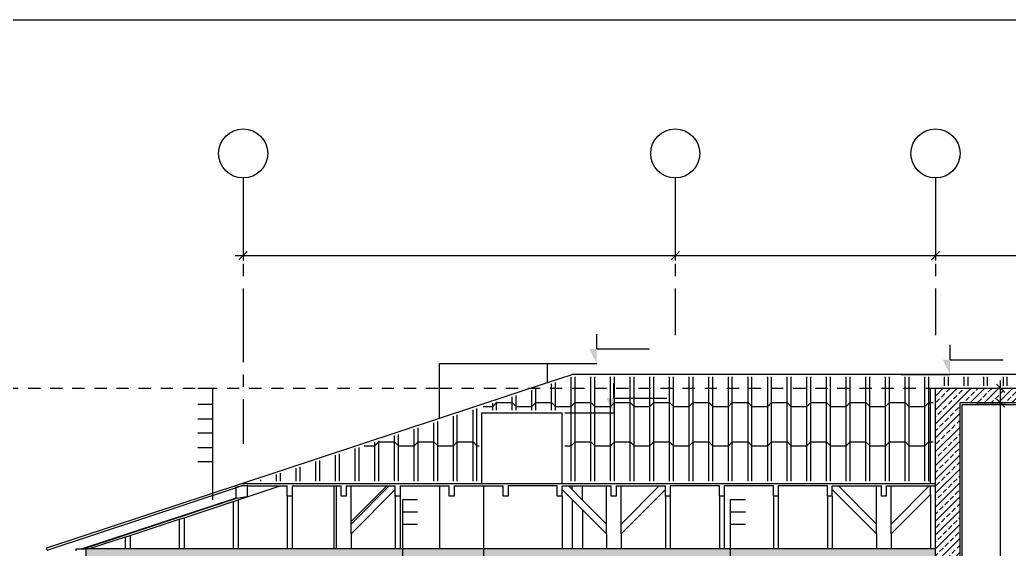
# Model space of a CAD drawing. Header units: metres. Extents: x -220 to 294, y -29 to 18.
# Drawn here: x -7.46 to 2.62, y 12.61 to 18 of the extents above; entities that cross this region are included whole.
import ezdxf

# ---------------------------------------------------------------- set-up
doc = ezdxf.new("R2010")
doc.units = ezdxf.units.M
doc.header["$MEASUREMENT"] = 0
doc.linetypes.add('CENTER2', pattern=[1.125, 0.75, -0.125, 0.125, -0.125])
doc.linetypes.add('DASHED4', pattern=[0.1875, 0.125, -0.0625])
for name, color, linetype in [('Cizgi', 7, 'Continuous'), ('Kesit_Kot', 7, 'Continuous'), ('Olculendirme', 7, 'Continuous'), ('Standart', 7, 'Continuous'), ('Tarama', 7, 'Continuous')]:
    doc.layers.add(name, color=color, linetype=linetype)

msp = doc.modelspace()

# ---------------------------------------------------------------- hatches: boundary and pattern name
at = {"layer": 'Kesit_Kot', "linetype": 'Continuous', "lineweight": -3}
for points in [[(-1.583, 14.5), (-1.658, 14.65), (-1.583, 14.65)], [(2.016, 14.39), (1.941, 14.54), (2.016, 14.54)], [(-1.409, 14), (-1.484, 14.15), (-1.409, 14.15)]]:
    msp.add_hatch(color=216, dxfattribs=at).paths.add_polyline_path(points)
at = {"layer": 'Tarama', "linetype": 'Continuous', "lineweight": -3}
h = msp.add_hatch(dxfattribs=at)
h.set_pattern_fill('ANSI33', color=58, scale=0.4, style=0)
h.paths.add_polyline_path([(2.117, 12.5), (1.867, 12.5), (1.867, 14.25), (2.117, 14.25)])
h = msp.add_hatch(dxfattribs=at)
h.set_pattern_fill('ANSI33', color=58, scale=0.4, style=0)
h.paths.add_polyline_path([(4.317, 14.1), (2.117, 14.1), (2.117, 14.25), (4.317, 14.25)])
h = msp.add_hatch(dxfattribs=at)
h.set_pattern_fill('AR-B88', color=58, scale=0.01, style=0)
h.paths.add_polyline_path([(-6.783, 12.614), (-6.783, 12.5), (1.867, 12.5), (1.867, 12.614)])

# ---------------------------------------------------------------- linework, layer by layer
at = {"layer": 'Cizgi', "color": 18, "linetype": 'Continuous', "lineweight": -3}
msp.add_lwpolyline([(-14.783, 18), (51.417, 18)], dxfattribs=at)
at = {"layer": 'Cizgi', "color": 118, "linetype": 'Continuous', "lineweight": -3}
for points in [[(-3.183, 14.5), (-2.083, 14.5)], [(-3.183, 13.945), (-3.183, 14.5)], [(-2.083, 14.308), (-2.083, 14.5)], [(-2.753, 14), (-1.933, 14)], [(-2.753, 13.28), (-2.753, 14)], [(-1.933, 13.28), (-1.933, 14)], [(-3.183, 13.255), (-3.183, 12.614)], [(-2.733, 12.5), (-2.733, 13.255)], [(-1.934, 13.15), (-1.933, 12.614)]]:
    msp.add_lwpolyline(points, dxfattribs=at)
at = {"layer": 'Cizgi', "color": 98, "linetype": 'Continuous', "lineweight": -3}
for points in [[(-3.183, 13.945), (-2.083, 14.308)], [(-2.083, 14.308), (-1.833, 14.39)], [(5.616, 14.39), (-1.833, 14.39)], [(-5.197, 13.28), (-3.183, 13.945)], [(-5.141, 13.145), (-4.806, 13.255)], [(-4.258, 13.255), (-4.258, 12.614)], [(-4.234, 13.255), (-4.234, 12.614)], [(-4.084, 12.893), (-3.721, 13.255)], [(-4.084, 12.868), (-3.697, 13.255)], [(-4.084, 12.893), (-4.084, 13.255)], [(-4.084, 12.769), (-3.634, 13.219)], [(-1.833, 13.119), (-1.934, 13.219)], [(-1.833, 13.218), (-1.871, 13.255)], [(-1.833, 13.218), (-1.833, 13.255)], [(-1.727, 13.112), (-1.833, 13.218)], [(-1.727, 13.112), (-1.727, 13.255)], [(-1.484, 12.868), (-1.484, 13.255)], [(-1.334, 12.868), (-0.947, 13.255)], [(-1.334, 12.868), (-1.334, 13.255)], [(-1.334, 12.769), (-0.884, 13.219)], [(1.266, 12.769), (0.816, 13.219)], [(1.266, 12.868), (0.879, 13.255)], [(1.266, 12.868), (1.266, 13.255)], [(1.416, 12.868), (1.803, 13.255)], [(1.416, 12.868), (1.416, 13.255)], [(-5.254, 13.131), (-6.822, 12.614)], [(-5.254, 13.126), (-6.806, 12.614)], [(-5.784, 12.932), (-5.284, 13.097)], [(-5.284, 13.097), (-5.234, 13.114)], [(-5.284, 13.097), (-5.284, 12.614)], [(-5.234, 13.114), (-5.141, 13.145)], [(-5.234, 13.114), (-5.234, 12.614)], [(-4.734, 13.15), (-4.734, 12.614)], [(-4.684, 13.15), (-4.684, 12.614)], [(-3.634, 13.15), (-3.634, 12.614)], [(-3.584, 13.15), (-3.584, 12.614)], [(-1.727, 13.013), (-1.833, 13.119)], [(-1.833, 13.119), (-1.833, 12.614)], [(-1.484, 12.868), (-1.727, 13.112)], [(-0.884, 13.15), (-0.884, 12.614)], [(-0.834, 13.15), (-0.834, 12.614)], [(-0.334, 13.15), (-0.334, 12.614)], [(-0.284, 13.15), (-0.284, 12.614)], [(0.216, 13.15), (0.216, 12.614)], [(0.266, 13.15), (0.266, 12.614)], [(0.766, 13.15), (0.766, 12.614)], [(0.816, 13.15), (0.816, 12.614)], [(1.416, 12.769), (1.817, 13.17)], [(-1.484, 12.769), (-1.727, 13.013)], [(-1.727, 13.013), (-1.727, 12.614)], [(-6.334, 12.751), (-5.834, 12.916)], [(-5.834, 12.916), (-5.784, 12.932)], [(-5.834, 12.916), (-5.834, 12.614)], [(-5.784, 12.932), (-5.784, 12.614)], [(-4.084, 12.868), (-4.084, 12.893)], [(-4.084, 12.769), (-4.084, 12.868)], [(-1.484, 12.769), (-1.484, 12.868)], [(-1.334, 12.769), (-1.334, 12.868)], [(1.266, 12.769), (1.266, 12.868)], [(1.416, 12.769), (1.416, 12.868)], [(-6.384, 12.734), (-6.75, 12.614)], [(-6.384, 12.734), (-6.334, 12.751)], [(-6.384, 12.734), (-6.384, 12.614)], [(-6.334, 12.751), (-6.334, 12.614)], [(-4.084, 12.769), (-4.084, 12.614)], [(-1.484, 12.769), (-1.484, 12.614)], [(-1.334, 12.769), (-1.334, 12.614)], [(1.266, 12.769), (1.266, 12.614)], [(1.416, 12.769), (1.416, 12.614)]]:
    msp.add_lwpolyline(points, dxfattribs=at)
at = {"layer": 'Cizgi', "color": 73, "linetype": 'DASHED4', "lineweight": -3}
for points in [[(-12.097, 14.25), (-3.183, 14.25)], [(-3.183, 14.25), (6.966, 14.25)]]:
    msp.add_lwpolyline(points, dxfattribs=at)
at = {"layer": 'Cizgi', "color": 241, "linetype": 'Continuous', "lineweight": -3}
for points in [[(1.817, 13.28), (1.817, 14.25)], [(1.817, 14.25), (1.867, 14.25)], [(4.297, 14.08), (2.137, 14.08)], [(2.137, 13.75), (2.137, 14.08)], [(2.137, 13.488), (2.137, 13.75)], [(2.137, 13.368), (2.137, 13.488)], [(2.137, 9.6), (2.137, 13.368)], [(1.817, 13.17), (1.817, 13.255)], [(1.817, 13.17), (1.817, 12.614)]]:
    msp.add_lwpolyline(points, dxfattribs=at)
at = {"layer": 'Cizgi', "color": 7, "linetype": 'Continuous', "lineweight": -3}
for points in [[(1.867, 13.28), (1.867, 14.25)], [(1.867, 14.25), (4.567, 14.25)], [(4.317, 14.1), (2.117, 14.1)], [(2.117, 3.8), (2.117, 14.1)], [(1.867, 13.255), (1.867, 13.28)], [(1.867, 12.5), (1.867, 13.255)]]:
    msp.add_lwpolyline(points, dxfattribs=at)
at = {"layer": 'Cizgi', "color": 17, "linetype": 'Continuous', "lineweight": -3}
for points in [[(-7.183, 12.625), (-5.197, 13.28)], [(-5.254, 13.237), (-7.183, 12.6)], [(-5.197, 13.255), (-5.254, 13.237)], [(-5.254, 13.246), (-5.197, 13.255)], [(-5.254, 13.237), (-5.254, 13.246)], [(-5.254, 13.131), (-5.254, 13.237)], [(-5.197, 13.28), (-1.933, 13.28)], [(-5.197, 13.255), (-5.141, 13.265)], [(-5.141, 13.255), (-5.197, 13.255)], [(-5.141, 13.265), (-5.141, 13.255)], [(-5.141, 13.255), (-4.806, 13.255)], [(-5.141, 13.255), (-5.141, 13.145)], [(-4.806, 13.255), (-4.734, 13.255)], [(-4.734, 13.15), (-4.734, 13.255)], [(-4.684, 13.255), (-4.684, 13.15)], [(-4.684, 13.255), (-4.258, 13.255)], [(-4.258, 13.255), (-4.234, 13.255)], [(-4.234, 13.255), (-4.184, 13.255)], [(-4.184, 13.15), (-4.184, 13.255)], [(-4.134, 13.255), (-4.134, 13.15)], [(-4.134, 13.255), (-4.084, 13.255)], [(-4.084, 13.255), (-3.721, 13.255)], [(-3.721, 13.255), (-3.697, 13.255)], [(-3.697, 13.255), (-3.634, 13.255)], [(-3.634, 13.219), (-3.634, 13.255)], [(-3.634, 13.15), (-3.634, 13.219)], [(-3.584, 13.255), (-3.584, 13.15)], [(-3.584, 13.255), (-3.183, 13.255)], [(-3.183, 13.255), (-3.084, 13.255)], [(-3.084, 13.15), (-3.084, 13.255)], [(-3.034, 13.255), (-3.034, 13.15)], [(-3.034, 13.255), (-2.733, 13.255)], [(-2.733, 13.255), (-2.534, 13.255)], [(-2.534, 13.15), (-2.534, 13.255)], [(-2.484, 13.255), (-2.484, 13.15)], [(-1.984, 13.255), (-2.484, 13.255)], [(-1.984, 13.15), (-1.984, 13.255)], [(-1.934, 13.255), (-1.871, 13.255)], [(-1.934, 13.219), (-1.934, 13.255)], [(-1.934, 13.15), (-1.934, 13.219)], [(-1.933, 13.28), (1.817, 13.28)], [(-1.871, 13.255), (-1.833, 13.255)], [(-1.833, 13.255), (-1.727, 13.255)], [(-1.727, 13.255), (-1.484, 13.255)], [(-1.484, 13.255), (-1.434, 13.255)], [(-1.434, 13.15), (-1.434, 13.255)], [(-1.384, 13.255), (-1.384, 13.15)], [(-1.384, 13.255), (-1.334, 13.255)], [(-1.334, 13.255), (-0.947, 13.255)], [(-0.947, 13.255), (-0.884, 13.255)], [(-0.884, 13.219), (-0.884, 13.255)], [(-0.884, 13.15), (-0.884, 13.219)], [(-0.834, 13.255), (-0.834, 13.15)], [(-0.334, 13.255), (-0.834, 13.255)], [(-0.334, 13.15), (-0.334, 13.255)], [(-0.284, 13.255), (-0.284, 13.15)], [(0.216, 13.255), (-0.284, 13.255)], [(0.216, 13.15), (0.216, 13.255)], [(0.266, 13.255), (0.266, 13.15)], [(0.766, 13.255), (0.266, 13.255)], [(0.766, 13.15), (0.766, 13.255)], [(0.816, 13.255), (0.879, 13.255)], [(0.816, 13.219), (0.816, 13.255)], [(0.816, 13.15), (0.816, 13.219)], [(0.879, 13.255), (1.266, 13.255)], [(1.266, 13.255), (1.316, 13.255)], [(1.316, 13.15), (1.316, 13.255)], [(1.366, 13.255), (1.366, 13.15)], [(1.366, 13.255), (1.416, 13.255)], [(1.416, 13.255), (1.803, 13.255)], [(1.803, 13.255), (1.817, 13.255)], [(1.817, 13.28), (1.867, 13.28)], [(1.817, 13.255), (1.867, 13.255)], [(-5.141, 13.145), (-5.254, 13.126)], [(-5.254, 13.126), (-5.254, 13.131)], [(-4.684, 13.15), (-4.734, 13.15)], [(-4.134, 13.15), (-4.184, 13.15)], [(-3.584, 13.15), (-3.634, 13.15)], [(-3.034, 13.15), (-3.084, 13.15)], [(-2.484, 13.15), (-2.534, 13.15)], [(-1.934, 13.15), (-1.984, 13.15)], [(-1.384, 13.15), (-1.434, 13.15)], [(-0.834, 13.15), (-0.884, 13.15)], [(-0.284, 13.15), (-0.334, 13.15)], [(0.266, 13.15), (0.216, 13.15)], [(0.816, 13.15), (0.766, 13.15)], [(1.366, 13.15), (1.316, 13.15)], [(-7.183, 12.609), (-7.183, 12.625)], [(-6.883, 12.614), (-6.822, 12.614)], [(-6.883, 12.594), (-6.883, 12.614)], [(-6.822, 12.614), (-6.806, 12.614)], [(-6.806, 12.614), (-6.783, 12.614)], [(-6.783, 12.614), (-6.783, 12.5)]]:
    msp.add_lwpolyline(points, dxfattribs=at)
at = {"layer": 'Cizgi', "color": 1, "linetype": 'Continuous', "lineweight": -3}
for points in [[(1.867, 12.614), (-6.783, 12.614)], [(-6.783, 12.614), (-6.783, 12.5)]]:
    msp.add_lwpolyline(points, dxfattribs=at)
at = {"layer": 'Kesit_Kot', "color": 216, "linetype": 'Continuous', "lineweight": -3}
for points in [[(-1.583, 14.65), (-1.583, 14.8)], [(-1.583, 14.65), (-1.044, 14.65)], [(2.016, 14.54), (2.016, 14.69)], [(2.016, 14.54), (2.555, 14.54)], [(-2.083, 14.5), (-1.583, 14.5)], [(1.516, 14.39), (2.016, 14.39)], [(-1.409, 14.15), (-1.409, 14.3)], [(-1.409, 14.15), (-0.87, 14.15)], [(-1.909, 14), (-1.409, 14)]]:
    msp.add_lwpolyline(points, dxfattribs=at)
at = {"layer": 'Olculendirme', "color": 47, "linetype": 'Continuous', "lineweight": -3}
for points in [[(-5.183, 15.85), (-5.183, 15.55)], [(-0.783, 15.85), (-0.783, 15.55)], [(1.867, 15.85), (1.867, 15.55)], [(-5.263, 15.6), (13.527, 15.6)], [(2.529, -10.33), (2.529, 14.33)], [(2.279, 14.25), (2.579, 14.25)], [(2.279, 14.1), (2.579, 14.1)]]:
    msp.add_lwpolyline(points, dxfattribs=at)
at = {"layer": 'Olculendirme', "color": 59, "linetype": 'Continuous', "lineweight": -3}
for points in [[(-5.141, 15.642), (-5.225, 15.558)], [(-0.741, 15.642), (-0.825, 15.558)], [(1.909, 15.642), (1.825, 15.558)], [(2.487, 14.292), (2.572, 14.208)], [(2.487, 14.142), (2.572, 14.058)]]:
    msp.add_lwpolyline(points, dxfattribs=at)
at = {"layer": 'Standart', "color": 251, "linetype": 'CENTER2', "lineweight": -3}
for points in [[(-5.183, 16.39), (-5.183, 13.685)], [(-0.783, 16.39), (-0.783, 14.79)], [(1.867, 16.39), (1.867, 14.79)]]:
    msp.add_lwpolyline(points, dxfattribs=at)
at = {"layer": 'Standart', "color": 48, "linetype": 'Continuous', "lineweight": -3}
for points in [[(-5.645, 14.249), (-5.491, 14.249)], [(-5.491, 13.113), (-5.491, 14.249)], [(-5.645, 14.089), (-5.491, 14.089)], [(-5.645, 13.938), (-5.491, 13.938)], [(-5.645, 13.796), (-5.491, 13.796)], [(-5.645, 13.645), (-5.491, 13.645)], [(-5.645, 13.503), (-5.491, 13.503)]]:
    msp.add_lwpolyline(points, dxfattribs=at)
at = {"layer": 'Standart', "color": 58, "linetype": 'Continuous', "lineweight": -3}
for points in [[(-3.557, 13.118), (-3.407, 13.118)], [(-3.557, 12.368), (-3.557, 13.118)], [(-0.219, 13.118), (-0.069, 13.118)], [(-0.219, 12.368), (-0.219, 13.118)], [(-3.557, 12.993), (-3.407, 12.993)], [(-0.219, 12.993), (-0.069, 12.993)], [(-3.557, 12.868), (-3.407, 12.868)], [(-0.219, 12.868), (-0.069, 12.868)]]:
    msp.add_lwpolyline(points, dxfattribs=at)
at = {"layer": 'Standart', "color": 251, "linetype": 'Continuous', "lineweight": -3}
for centre in [(-5.183, 16.64), (-0.783, 16.64), (1.867, 16.64)]:
    msp.add_circle(centre, 0.25, dxfattribs=at)
at = {"layer": 'Tarama', "color": 13, "linetype": 'Continuous', "lineweight": -3}
for points in [[(-2.002, 14.105), (-2.002, 14.308)], [(-1.842, 14.105), (-1.842, 14.361)], [(-1.802, 14.105), (-1.802, 14.365)], [(-1.642, 14.105), (-1.642, 14.365)], [(-1.602, 14.105), (-1.602, 14.365)], [(-1.442, 14.105), (-1.442, 14.365)], [(-1.402, 14.105), (-1.402, 14.365)], [(-1.242, 14.105), (-1.242, 14.365)], [(-1.202, 14.105), (-1.202, 14.365)], [(-1.042, 14.105), (-1.042, 14.365)], [(-1.002, 14.105), (-1.002, 14.365)], [(-0.842, 14.105), (-0.842, 14.365)], [(-0.802, 14.105), (-0.802, 14.365)], [(-0.642, 14.105), (-0.642, 14.365)], [(-0.602, 14.105), (-0.602, 14.365)], [(-0.442, 14.105), (-0.442, 14.365)], [(-0.402, 14.105), (-0.402, 14.365)], [(-0.242, 14.105), (-0.242, 14.365)], [(-0.202, 14.105), (-0.202, 14.365)], [(-0.042, 14.105), (-0.042, 14.365)], [(-0.002, 14.105), (-0.002, 14.365)], [(0.158, 14.105), (0.158, 14.365)], [(0.198, 14.105), (0.198, 14.365)], [(0.358, 14.105), (0.358, 14.365)], [(0.398, 14.105), (0.398, 14.365)], [(0.558, 14.105), (0.558, 14.365)], [(0.598, 14.105), (0.598, 14.365)], [(0.758, 14.105), (0.758, 14.365)], [(0.798, 14.105), (0.798, 14.365)], [(0.958, 14.105), (0.958, 14.365)], [(0.998, 14.105), (0.998, 14.365)], [(1.158, 14.105), (1.158, 14.365)], [(1.198, 14.105), (1.198, 14.365)], [(1.358, 14.105), (1.358, 14.365)], [(1.398, 14.105), (1.398, 14.365)], [(1.558, 14.105), (1.558, 14.365)], [(1.598, 14.105), (1.598, 14.365)], [(1.758, 14.105), (1.758, 14.365)], [(1.798, 14.105), (1.798, 14.365)], [(1.958, 14.275), (1.958, 14.365)], [(1.998, 14.275), (1.998, 14.365)], [(2.158, 14.275), (2.158, 14.365)], [(2.198, 14.275), (2.198, 14.365)], [(2.358, 14.275), (2.358, 14.365)], [(2.398, 14.275), (2.398, 14.365)], [(2.558, 14.275), (2.558, 14.365)], [(2.598, 14.275), (2.598, 14.365)], [(-2.242, 14.105), (-2.242, 14.229)], [(-2.202, 14.105), (-2.202, 14.242)], [(-2.042, 14.105), (-2.042, 14.295)], [(-2.642, 14.065), (-2.602, 14.105)], [(-2.602, 14.105), (-2.602, 14.11)], [(-2.602, 14.025), (-2.602, 14.105)], [(-2.602, 14.105), (-2.442, 14.105)], [(-2.442, 14.105), (-2.442, 14.163)], [(-2.442, 14.025), (-2.442, 14.105)], [(-2.442, 14.105), (-2.402, 14.065)], [(-2.402, 14.105), (-2.402, 14.176)], [(-2.402, 14.025), (-2.402, 14.105)], [(-2.242, 14.025), (-2.242, 14.105)], [(-2.242, 14.065), (-2.202, 14.105)], [(-2.202, 14.025), (-2.202, 14.105)], [(-2.202, 14.105), (-2.042, 14.105)], [(-2.042, 14.025), (-2.042, 14.105)], [(-2.042, 14.105), (-2.002, 14.065)], [(-2.002, 14.025), (-2.002, 14.105)], [(-1.842, 13.705), (-1.842, 14.105)], [(-1.842, 14.065), (-1.802, 14.105)], [(-1.802, 13.705), (-1.802, 14.105)], [(-1.802, 14.105), (-1.642, 14.105)], [(-1.642, 13.705), (-1.642, 14.105)], [(-1.642, 14.105), (-1.602, 14.065)], [(-1.602, 13.705), (-1.602, 14.105)], [(-1.442, 13.705), (-1.442, 14.105)], [(-1.442, 14.065), (-1.402, 14.105)], [(-1.402, 13.705), (-1.402, 14.105)], [(-1.402, 14.105), (-1.242, 14.105)], [(-1.242, 13.705), (-1.242, 14.105)], [(-1.242, 14.105), (-1.202, 14.065)], [(-1.202, 13.705), (-1.202, 14.105)], [(-1.042, 13.705), (-1.042, 14.105)], [(-1.042, 14.065), (-1.002, 14.105)], [(-1.002, 13.705), (-1.002, 14.105)], [(-1.002, 14.105), (-0.842, 14.105)], [(-0.842, 13.705), (-0.842, 14.105)], [(-0.842, 14.105), (-0.802, 14.065)], [(-0.802, 13.705), (-0.802, 14.105)], [(-0.642, 13.705), (-0.642, 14.105)], [(-0.642, 14.065), (-0.602, 14.105)], [(-0.602, 13.705), (-0.602, 14.105)], [(-0.602, 14.105), (-0.442, 14.105)], [(-0.442, 13.705), (-0.442, 14.105)], [(-0.442, 14.105), (-0.402, 14.065)], [(-0.402, 13.705), (-0.402, 14.105)], [(-0.242, 13.705), (-0.242, 14.105)], [(-0.242, 14.065), (-0.202, 14.105)], [(-0.202, 13.705), (-0.202, 14.105)], [(-0.202, 14.105), (-0.042, 14.105)], [(-0.042, 13.705), (-0.042, 14.105)], [(-0.042, 14.105), (-0.002, 14.065)], [(-0.002, 13.705), (-0.002, 14.105)], [(0.158, 13.705), (0.158, 14.105)], [(0.158, 14.065), (0.198, 14.105)], [(0.198, 13.705), (0.198, 14.105)], [(0.198, 14.105), (0.358, 14.105)], [(0.358, 13.705), (0.358, 14.105)], [(0.358, 14.105), (0.398, 14.065)], [(0.398, 13.705), (0.398, 14.105)], [(0.558, 13.705), (0.558, 14.105)], [(0.558, 14.065), (0.598, 14.105)], [(0.598, 13.705), (0.598, 14.105)], [(0.598, 14.105), (0.758, 14.105)], [(0.758, 13.705), (0.758, 14.105)], [(0.758, 14.105), (0.798, 14.065)], [(0.798, 13.705), (0.798, 14.105)], [(0.958, 13.705), (0.958, 14.105)], [(0.958, 14.065), (0.998, 14.105)], [(0.998, 13.705), (0.998, 14.105)], [(0.998, 14.105), (1.158, 14.105)], [(1.158, 13.705), (1.158, 14.105)], [(1.158, 14.105), (1.198, 14.065)], [(1.198, 13.705), (1.198, 14.105)], [(1.358, 13.705), (1.358, 14.105)], [(1.358, 14.065), (1.398, 14.105)], [(1.398, 13.705), (1.398, 14.105)], [(1.398, 14.105), (1.558, 14.105)], [(1.558, 13.705), (1.558, 14.105)], [(1.558, 14.105), (1.598, 14.065)], [(1.598, 13.705), (1.598, 14.105)], [(1.758, 13.705), (1.758, 14.105)], [(1.758, 14.065), (1.798, 14.105)], [(1.798, 13.705), (1.798, 14.105)], [(1.798, 14.105), (1.842, 14.105)], [(-2.842, 13.705), (-2.842, 14.031)], [(-2.802, 13.705), (-2.802, 14.044)], [(-2.739, 14.065), (-2.642, 14.065)], [(-2.642, 14.025), (-2.642, 14.097)], [(-2.402, 14.065), (-2.242, 14.065)], [(-2.002, 14.065), (-1.842, 14.065)], [(-1.602, 14.065), (-1.442, 14.065)], [(-1.202, 14.065), (-1.042, 14.065)], [(-0.802, 14.065), (-0.642, 14.065)], [(-0.402, 14.065), (-0.242, 14.065)], [(-0.002, 14.065), (0.158, 14.065)], [(0.398, 14.065), (0.558, 14.065)], [(0.798, 14.065), (0.958, 14.065)], [(1.198, 14.065), (1.358, 14.065)], [(1.598, 14.065), (1.758, 14.065)], [(-3.202, 13.705), (-3.202, 13.912)], [(-3.042, 13.705), (-3.042, 13.965)], [(-3.002, 13.705), (-3.002, 13.978)], [(-3.442, 13.705), (-3.442, 13.833)], [(-3.402, 13.705), (-3.402, 13.846)], [(-3.242, 13.705), (-3.242, 13.899)], [(-3.842, 13.665), (-3.802, 13.705)], [(-3.842, 13.305), (-3.842, 13.701)], [(-3.802, 13.705), (-3.802, 13.714)], [(-3.802, 13.305), (-3.802, 13.705)], [(-3.802, 13.705), (-3.642, 13.705)], [(-3.642, 13.705), (-3.642, 13.767)], [(-3.642, 13.305), (-3.642, 13.705)], [(-3.642, 13.705), (-3.602, 13.665)], [(-3.602, 13.705), (-3.602, 13.78)], [(-3.602, 13.305), (-3.602, 13.705)], [(-3.442, 13.305), (-3.442, 13.705)], [(-3.442, 13.665), (-3.402, 13.705)], [(-3.402, 13.305), (-3.402, 13.705)], [(-3.402, 13.705), (-3.242, 13.705)], [(-3.242, 13.305), (-3.242, 13.705)], [(-3.242, 13.705), (-3.202, 13.665)], [(-3.202, 13.305), (-3.202, 13.705)], [(-3.042, 13.305), (-3.042, 13.705)], [(-3.042, 13.665), (-3.002, 13.705)], [(-3.002, 13.305), (-3.002, 13.705)], [(-3.002, 13.705), (-2.842, 13.705)], [(-2.842, 13.305), (-2.842, 13.705)], [(-2.842, 13.705), (-2.802, 13.665)], [(-2.802, 13.305), (-2.802, 13.705)], [(-1.842, 13.305), (-1.842, 13.705)], [(-1.842, 13.665), (-1.802, 13.705)], [(-1.802, 13.305), (-1.802, 13.705)], [(-1.802, 13.705), (-1.642, 13.705)], [(-1.642, 13.305), (-1.642, 13.705)], [(-1.642, 13.705), (-1.602, 13.665)], [(-1.602, 13.305), (-1.602, 13.705)], [(-1.442, 13.305), (-1.442, 13.705)], [(-1.442, 13.665), (-1.402, 13.705)], [(-1.402, 13.305), (-1.402, 13.705)], [(-1.402, 13.705), (-1.242, 13.705)], [(-1.242, 13.305), (-1.242, 13.705)], [(-1.242, 13.705), (-1.202, 13.665)], [(-1.202, 13.305), (-1.202, 13.705)], [(-1.042, 13.305), (-1.042, 13.705)], [(-1.042, 13.665), (-1.002, 13.705)], [(-1.002, 13.305), (-1.002, 13.705)], [(-1.002, 13.705), (-0.842, 13.705)], [(-0.842, 13.305), (-0.842, 13.705)], [(-0.842, 13.705), (-0.802, 13.665)], [(-0.802, 13.305), (-0.802, 13.705)], [(-0.642, 13.305), (-0.642, 13.705)], [(-0.642, 13.665), (-0.602, 13.705)], [(-0.602, 13.305), (-0.602, 13.705)], [(-0.602, 13.705), (-0.442, 13.705)], [(-0.442, 13.305), (-0.442, 13.705)], [(-0.442, 13.705), (-0.402, 13.665)], [(-0.402, 13.305), (-0.402, 13.705)], [(-0.242, 13.305), (-0.242, 13.705)], [(-0.242, 13.665), (-0.202, 13.705)], [(-0.202, 13.305), (-0.202, 13.705)], [(-0.202, 13.705), (-0.042, 13.705)], [(-0.042, 13.305), (-0.042, 13.705)], [(-0.042, 13.705), (-0.002, 13.665)], [(-0.002, 13.305), (-0.002, 13.705)], [(0.158, 13.305), (0.158, 13.705)], [(0.158, 13.665), (0.198, 13.705)], [(0.198, 13.305), (0.198, 13.705)], [(0.198, 13.705), (0.358, 13.705)], [(0.358, 13.305), (0.358, 13.705)], [(0.358, 13.705), (0.398, 13.665)], [(0.398, 13.305), (0.398, 13.705)], [(0.558, 13.305), (0.558, 13.705)], [(0.558, 13.665), (0.598, 13.705)], [(0.598, 13.305), (0.598, 13.705)], [(0.598, 13.705), (0.758, 13.705)], [(0.758, 13.305), (0.758, 13.705)], [(0.758, 13.705), (0.798, 13.665)], [(0.798, 13.305), (0.798, 13.705)], [(0.958, 13.305), (0.958, 13.705)], [(0.958, 13.665), (0.998, 13.705)], [(0.998, 13.305), (0.998, 13.705)], [(0.998, 13.705), (1.158, 13.705)], [(1.158, 13.305), (1.158, 13.705)], [(1.158, 13.705), (1.198, 13.665)], [(1.198, 13.305), (1.198, 13.705)], [(1.358, 13.305), (1.358, 13.705)], [(1.358, 13.665), (1.398, 13.705)], [(1.398, 13.305), (1.398, 13.705)], [(1.398, 13.705), (1.558, 13.705)], [(1.558, 13.305), (1.558, 13.705)], [(1.558, 13.705), (1.598, 13.665)], [(1.598, 13.305), (1.598, 13.705)], [(1.758, 13.305), (1.758, 13.705)], [(1.758, 13.665), (1.798, 13.705)], [(1.798, 13.305), (1.798, 13.705)], [(1.798, 13.705), (1.842, 13.705)], [(-4.042, 13.305), (-4.042, 13.635)], [(-4.002, 13.305), (-4.002, 13.648)], [(-3.951, 13.665), (-3.842, 13.665)], [(-3.602, 13.665), (-3.442, 13.665)], [(-3.202, 13.665), (-3.042, 13.665)], [(-2.802, 13.665), (-2.778, 13.665)], [(-1.908, 13.665), (-1.842, 13.665)], [(-1.602, 13.665), (-1.442, 13.665)], [(-1.202, 13.665), (-1.042, 13.665)], [(-0.802, 13.665), (-0.642, 13.665)], [(-0.402, 13.665), (-0.242, 13.665)], [(-0.002, 13.665), (0.158, 13.665)], [(0.398, 13.665), (0.558, 13.665)], [(0.798, 13.665), (0.958, 13.665)], [(1.198, 13.665), (1.358, 13.665)], [(1.598, 13.665), (1.758, 13.665)], [(-4.442, 13.305), (-4.442, 13.503)], [(-4.402, 13.305), (-4.402, 13.516)], [(-4.242, 13.305), (-4.242, 13.569)], [(-4.202, 13.305), (-4.202, 13.582)], [(-4.642, 13.305), (-4.642, 13.437)], [(-4.602, 13.305), (-4.602, 13.45)], [(-5.002, 13.305), (-5.002, 13.318)], [(-4.842, 13.305), (-4.842, 13.371)], [(-4.802, 13.305), (-4.802, 13.384)]]:
    msp.add_lwpolyline(points, dxfattribs=at)

doc.saveas('drawing.dxf')
